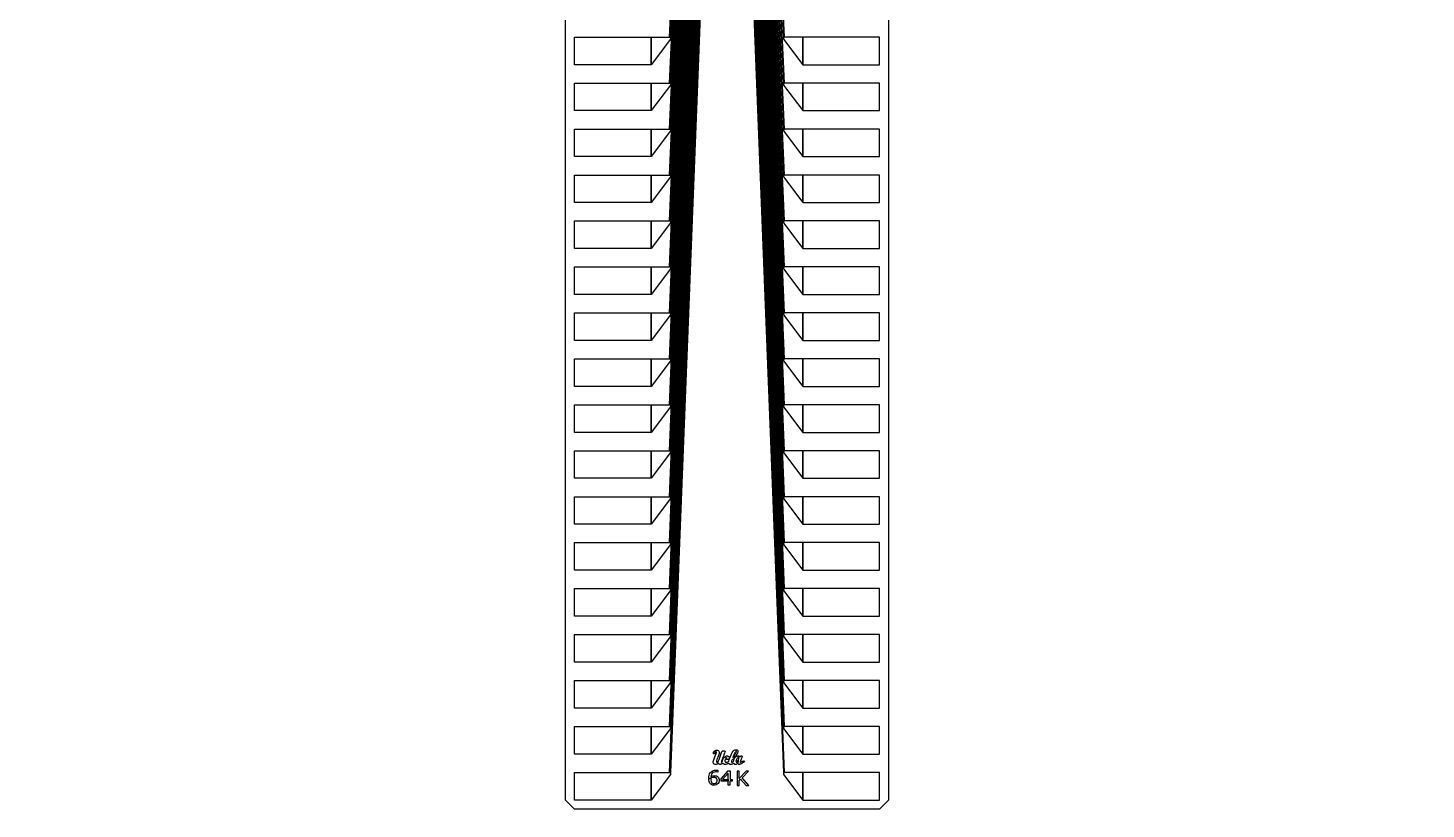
# Model space of a CAD drawing. Header units: inches. Extents: x 115980 to 170179, y 57000 to 74333.
# Drawn here: x 128946 to 132036, y 57000 to 58727 of the extents above; entities that cross this region are included whole.
import ezdxf

# ---------------------------------------------------------------- set-up
doc = ezdxf.new("R2010")
doc.units = ezdxf.units.IN
doc.header["$MEASUREMENT"] = 0
for name, color, linetype in [('metal', 221, 'Continuous'), ('nitride window', 40, 'Continuous'), ('profile', 140, 'Continuous')]:
    doc.layers.add(name, color=color, linetype=linetype)

msp = doc.modelspace()

# ---------------------------------------------------------------- linework, layer by layer
at = {"layer": 'metal'}
for points in [[(130456.8, 60240.4), (130458.4, 60240.4), (130366.1, 58097), (130364, 58097)], [(130366.1, 58198.6), (130364, 58198.6), (130453.6, 60240.4), (130455.2, 60240.4)], [(130450.4, 60240.4), (130452, 60240.4), (130366.1, 58300.2), (130364, 58300.2)], [(130366.1, 58401.8), (130364, 58401.8), (130447.2, 60240.4), (130448.8, 60240.4)], [(130366.1, 58503.4), (130364, 58503.4), (130444, 60240.4), (130445.6, 60240.4)], [(130440.8, 60240.4), (130442.4, 60240.4), (130366.1, 58605), (130364, 58605)], [(130460, 60240.4), (130461.6, 60240.4), (130366.1, 57995.4), (130364, 57995.4)], [(130463.2, 60240.4), (130464.8, 60240.4), (130366.1, 57893.8), (130364, 57893.8)], [(130488.8, 60240.4), (130490.4, 60240.4), (130366.1, 57081), (130364, 57081)], [(130485.6, 60240.4), (130487.2, 60240.4), (130366.1, 57182.6), (130364, 57182.6)], [(130466.4, 60240.4), (130468, 60240.4), (130366.1, 57792.2), (130364, 57792.2)], [(130366.1, 57690.6), (130364, 57690.6), (130469.6, 60240.4), (130471.2, 60240.4)], [(130366.1, 57589), (130364, 57589), (130472.8, 60240.4), (130474.4, 60240.4)], [(130476, 60240.4), (130477.6, 60240.4), (130366.1, 57487.4), (130364, 57487.4)], [(130366.1, 57385.8), (130364, 57385.8), (130479.2, 60240.4), (130480.8, 60240.4)], [(130482.4, 60240.4), (130484, 60240.4), (130366.1, 57284.2), (130364, 57284.2)], [(130437.6, 60240.4), (130439.2, 60240.4), (130366.1, 58706.6), (130364, 58706.6)], [(130493.6, 60240.4), (130492, 60240.4), (130616.4, 57081), (130618.5, 57081)], [(130496.8, 60240.4), (130495.2, 60240.4), (130616.4, 57182.6), (130618.5, 57182.6)], [(130500, 60240.4), (130498.4, 60240.4), (130616.4, 57284.2), (130618.5, 57284.2)], [(130616.4, 57385.8), (130618.5, 57385.8), (130503.2, 60240.4), (130501.6, 60240.4)], [(130506.4, 60240.4), (130504.8, 60240.4), (130616.4, 57487.4), (130618.5, 57487.4)], [(130616.4, 57589), (130618.5, 57589), (130509.6, 60240.4), (130508, 60240.4)], [(130616.4, 57690.6), (130618.5, 57690.6), (130512.8, 60240.4), (130511.2, 60240.4)], [(130516, 60240.4), (130514.4, 60240.4), (130616.4, 57792.2), (130618.5, 57792.2)], [(130519.2, 60240.4), (130517.6, 60240.4), (130616.4, 57893.8), (130618.5, 57893.8)], [(130522.4, 60240.4), (130520.8, 60240.4), (130616.4, 57995.4), (130618.5, 57995.4)], [(130525.6, 60240.4), (130524, 60240.4), (130616.4, 58097), (130618.5, 58097)], [(130616.4, 58198.6), (130618.5, 58198.6), (130528.8, 60240.4), (130527.2, 60240.4)], [(130532, 60240.4), (130530.4, 60240.4), (130616.4, 58300.2), (130618.5, 58300.2)], [(130616.4, 58401.8), (130618.5, 58401.8), (130535.2, 60240.4), (130533.6, 60240.4)], [(130616.4, 58503.4), (130618.5, 58503.4), (130538.4, 60240.4), (130536.8, 60240.4)], [(130541.6, 60240.4), (130540, 60240.4), (130616.4, 58605), (130618.5, 58605)], [(130544.8, 60240.4), (130543.2, 60240.4), (130616.4, 58706.6), (130618.5, 58706.6)], [(130154.4, 58706.6), (130323.7, 58706.6), (130323.7, 58645.7), (130154.4, 58645.7)], [(130323.7, 58645.7), (130323.7, 58706.6), (130366.1, 58706.6), (130366.1, 58702.4), (130323.7, 58645.7)], [(130658.7, 58645.7), (130658.7, 58706.6), (130616.4, 58706.6), (130616.4, 58702.4), (130658.7, 58645.7)], [(130828, 58706.6), (130658.7, 58706.6), (130658.7, 58645.7), (130828, 58645.7)], [(130154.4, 58605), (130323.7, 58605), (130323.7, 58544.1), (130154.4, 58544.1)], [(130323.7, 58544.1), (130323.7, 58605), (130366.1, 58605), (130366.1, 58600.8), (130323.7, 58544.1)], [(130658.7, 58544.1), (130658.7, 58605), (130616.4, 58605), (130616.4, 58600.8), (130658.7, 58544.1)], [(130828, 58605), (130658.7, 58605), (130658.7, 58544.1), (130828, 58544.1)], [(130154.4, 58503.4), (130323.7, 58503.4), (130323.7, 58442.5), (130154.4, 58442.5)], [(130323.7, 58442.5), (130323.7, 58503.4), (130366.1, 58503.4), (130366.1, 58499.2), (130323.7, 58442.5)], [(130658.7, 58442.5), (130658.7, 58503.4), (130616.4, 58503.4), (130616.4, 58499.2), (130658.7, 58442.5)], [(130828, 58503.4), (130658.7, 58503.4), (130658.7, 58442.5), (130828, 58442.5)], [(130154.4, 58401.8), (130323.7, 58401.8), (130323.7, 58340.9), (130154.4, 58340.9)], [(130323.7, 58340.9), (130323.7, 58401.8), (130366.1, 58401.8), (130366.1, 58397.6), (130323.7, 58340.9)], [(130658.7, 58340.9), (130658.7, 58401.8), (130616.4, 58401.8), (130616.4, 58397.6), (130658.7, 58340.9)], [(130828, 58401.8), (130658.7, 58401.8), (130658.7, 58340.9), (130828, 58340.9)], [(130154.4, 58300.2), (130323.7, 58300.2), (130323.7, 58239.2), (130154.4, 58239.2)], [(130323.7, 58239.2), (130323.7, 58300.2), (130366.1, 58300.2), (130366.1, 58296), (130323.7, 58239.2)], [(130658.7, 58239.2), (130658.7, 58300.2), (130616.4, 58300.2), (130616.4, 58296), (130658.7, 58239.2)], [(130828, 58300.2), (130658.7, 58300.2), (130658.7, 58239.2), (130828, 58239.2)], [(130154.4, 58198.6), (130323.7, 58198.6), (130323.7, 58137.6), (130154.4, 58137.6)], [(130323.7, 58137.6), (130323.7, 58198.6), (130366.1, 58198.6), (130366.1, 58194.4), (130323.7, 58137.6)], [(130658.7, 58137.6), (130658.7, 58198.6), (130616.4, 58198.6), (130616.4, 58194.4), (130658.7, 58137.6)], [(130828, 58198.6), (130658.7, 58198.6), (130658.7, 58137.6), (130828, 58137.6)], [(130154.4, 58097), (130323.7, 58097), (130323.7, 58036), (130154.4, 58036)], [(130323.7, 58036), (130323.7, 58097), (130366.1, 58097), (130366.1, 58092.8), (130323.7, 58036)], [(130658.7, 58036), (130658.7, 58097), (130616.4, 58097), (130616.4, 58092.8), (130658.7, 58036)], [(130828, 58097), (130658.7, 58097), (130658.7, 58036), (130828, 58036)], [(130154.4, 57995.4), (130323.7, 57995.4), (130323.7, 57934.4), (130154.4, 57934.4)], [(130323.7, 57934.4), (130323.7, 57995.4), (130366.1, 57995.4), (130366.1, 57991.2), (130323.7, 57934.4)], [(130658.7, 57934.4), (130658.7, 57995.4), (130616.4, 57995.4), (130616.4, 57991.2), (130658.7, 57934.4)], [(130828, 57995.4), (130658.7, 57995.4), (130658.7, 57934.4), (130828, 57934.4)], [(130154.4, 57893.8), (130323.7, 57893.8), (130323.7, 57832.8), (130154.4, 57832.8)], [(130323.7, 57832.8), (130323.7, 57893.8), (130366.1, 57893.8), (130366.1, 57889.6), (130323.7, 57832.8)], [(130658.7, 57832.8), (130658.7, 57893.8), (130616.4, 57893.8), (130616.4, 57889.6), (130658.7, 57832.8)], [(130828, 57893.8), (130658.7, 57893.8), (130658.7, 57832.8), (130828, 57832.8)], [(130154.4, 57792.2), (130323.7, 57792.2), (130323.7, 57731.2), (130154.4, 57731.2)], [(130323.7, 57731.2), (130323.7, 57792.2), (130366.1, 57792.2), (130366.1, 57788), (130323.7, 57731.2)], [(130658.7, 57731.2), (130658.7, 57792.2), (130616.4, 57792.2), (130616.4, 57788), (130658.7, 57731.2)], [(130828, 57792.2), (130658.7, 57792.2), (130658.7, 57731.2), (130828, 57731.2)], [(130154.4, 57690.6), (130323.7, 57690.6), (130323.7, 57629.6), (130154.4, 57629.6)], [(130323.7, 57629.6), (130323.7, 57690.6), (130366.1, 57690.6), (130366.1, 57686.4), (130323.7, 57629.6)], [(130658.7, 57629.6), (130658.7, 57690.6), (130616.4, 57690.6), (130616.4, 57686.4), (130658.7, 57629.6)], [(130828, 57690.6), (130658.7, 57690.6), (130658.7, 57629.6), (130828, 57629.6)], [(130154.4, 57589), (130323.7, 57589), (130323.7, 57528), (130154.4, 57528)], [(130323.7, 57528), (130323.7, 57589), (130366.1, 57589), (130366.1, 57584.7), (130323.7, 57528)], [(130658.7, 57528), (130658.7, 57589), (130616.4, 57589), (130616.4, 57584.7), (130658.7, 57528)], [(130828, 57589), (130658.7, 57589), (130658.7, 57528), (130828, 57528)], [(130154.4, 57487.4), (130323.7, 57487.4), (130323.7, 57426.4), (130154.4, 57426.4)], [(130323.7, 57426.4), (130323.7, 57487.4), (130366.1, 57487.4), (130366.1, 57483.1), (130323.7, 57426.4)], [(130658.7, 57426.4), (130658.7, 57487.4), (130616.4, 57487.4), (130616.4, 57483.1), (130658.7, 57426.4)], [(130828, 57487.4), (130658.7, 57487.4), (130658.7, 57426.4), (130828, 57426.4)], [(130154.4, 57385.8), (130323.7, 57385.8), (130323.7, 57324.8), (130154.4, 57324.8)], [(130323.7, 57324.8), (130323.7, 57385.8), (130366.1, 57385.8), (130366.1, 57381.5), (130323.7, 57324.8)], [(130658.7, 57324.8), (130658.7, 57385.8), (130616.4, 57385.8), (130616.4, 57381.5), (130658.7, 57324.8)], [(130828, 57385.8), (130658.7, 57385.8), (130658.7, 57324.8), (130828, 57324.8)], [(130154.4, 57284.2), (130323.7, 57284.2), (130323.7, 57223.2), (130154.4, 57223.2)], [(130323.7, 57223.2), (130323.7, 57284.2), (130366.1, 57284.2), (130366.1, 57279.9), (130323.7, 57223.2)], [(130658.7, 57223.2), (130658.7, 57284.2), (130616.4, 57284.2), (130616.4, 57279.9), (130658.7, 57223.2)], [(130828, 57284.2), (130658.7, 57284.2), (130658.7, 57223.2), (130828, 57223.2)], [(130154.4, 57182.6), (130323.7, 57182.6), (130323.7, 57121.6), (130154.4, 57121.6)], [(130323.7, 57121.6), (130323.7, 57182.6), (130366.1, 57182.6), (130366.1, 57178.3), (130323.7, 57121.6)], [(130658.7, 57121.6), (130658.7, 57182.6), (130616.4, 57182.6), (130616.4, 57178.3), (130658.7, 57121.6)], [(130828, 57182.6), (130658.7, 57182.6), (130658.7, 57121.6), (130828, 57121.6)], [(130462.5, 57121.9), (130461.7, 57122.2), (130461.2, 57123.3), (130461.4, 57125.3), (130463.3, 57128.3), (130464.9, 57129.2), (130466.6, 57129.9), (130468.1, 57130.1), (130469.2, 57130.1), (130470.2, 57129.9), (130471.4, 57129.3), (130472.4, 57128.7), (130473.1, 57127.9), (130473.8, 57126.5), (130474.2, 57125.2), (130474.3, 57124), (130474.1, 57122.4), (130473.3, 57120.6), (130472.5, 57118.4), (130468.8, 57109.4), (130468, 57106.6), (130467.8, 57105.3), (130468, 57104.1), (130468.9, 57103.5), (130469.8, 57103.4), (130470.5, 57103.8), (130471.4, 57104.7), (130471.9, 57105.5), (130472.4, 57106.6), (130473.1, 57108.1), (130473.6, 57109.5), (130480.1, 57127.1), (130480.7, 57127.7), (130481.4, 57128.3), (130482.2, 57128.4), (130483.9, 57128.5), (130485.1, 57128.4), (130485.7, 57128.3), (130486.9, 57127.9), (130487, 57127.3), (130486.7, 57126.4), (130485.6, 57123.6), (130484.4, 57120.1), (130484, 57118.7), (130483.4, 57117.1), (130482.3, 57114.2), (130480.2, 57108.8), (130479.4, 57106.9), (130478.7, 57105.3), (130478.5, 57104.4), (130478.9, 57103.5), (130479.6, 57103.7), (130480.8, 57104.7), (130481.1, 57105.5), (130481.5, 57107.3), (130481.9, 57108.7), (130482.1, 57109.6), (130482.8, 57111), (130483.6, 57112.5), (130484.7, 57114), (130485.7, 57115), (130487.6, 57116.3), (130488.8, 57116.9), (130490.2, 57117.3), (130491.3, 57117.3), (130492.3, 57117.3), (130493.1, 57117.2), (130494.1, 57116.8), (130495, 57116.1), (130495.6, 57115.1), (130495.9, 57113.9), (130496.1, 57113.1), (130495.9, 57111.9), (130495.1, 57110.7), (130494.4, 57110), (130493.6, 57109.6), (130492.4, 57109.5), (130491.4, 57109.6), (130490.8, 57109.7), (130490.4, 57110.1), (130490.1, 57110.8), (130489.8, 57111.6), (130490.1, 57112.5), (130490.5, 57112.9), (130491, 57113.3), (130491.1, 57113.7), (130490.6, 57113.8), (130490, 57113.5), (130489.4, 57113), (130488.8, 57112.2), (130488.3, 57111.5), (130487.7, 57110.5), (130487.3, 57109.5), (130486.9, 57108.6), (130486.7, 57107.6), (130486.8, 57106.8), (130486.8, 57106.1), (130486.9, 57105.4), (130487, 57105), (130487.3, 57104.6), (130487.7, 57104.1), (130488.1, 57103.8), (130488.8, 57103.6), (130489.5, 57103.5), (130490.2, 57103.5), (130492, 57103.9), (130492.9, 57104.2), (130494.2, 57105), (130495, 57105.3), (130495.2, 57105.8), (130496.1, 57109), (130498, 57114.5), (130500.1, 57120.2), (130501.9, 57123.7), (130502.9, 57125.2), (130504.8, 57128), (130505.7, 57129), (130507, 57130), (130508.3, 57130.6), (130509.6, 57130.9), (130510.5, 57131), (130511.5, 57131), (130512.5, 57130.9), (130513.4, 57130.6), (130514.1, 57130.2), (130514.8, 57129.7), (130515.2, 57128.8), (130515.4, 57127.2), (130515.2, 57125.9), (130514.7, 57124.6), (130514.1, 57123.1), (130513.2, 57121.6), (130511.7, 57119), (130510.4, 57117.1), (130509.1, 57115.4), (130505.1, 57115.3), (130506.7, 57117.2), (130508.7, 57120.3), (130510.4, 57123.4), (130511.6, 57125.7), (130512, 57126.6), (130512, 57127), (130511.9, 57127.6), (130511.7, 57127.6), (130511.2, 57127.3), (130510.6, 57126.9), (130510.1, 57126.1), (130509.3, 57125), (130508.8, 57124.3), (130508.1, 57123.2), (130507.5, 57122.2), (130506.9, 57121.1), (130506.5, 57120.3), (130506, 57119.2), (130505.3, 57117.8), (130504.9, 57116.8), (130504.5, 57115.6), (130504.2, 57114.8), (130504.1, 57114.3), (130505.1, 57115.3), (130509.1, 57115.4), (130508.6, 57114.8), (130508, 57114), (130506.9, 57112.8), (130506, 57111.9), (130504.7, 57110.5), (130503.8, 57109.5), (130503, 57108.6), (130501.8, 57107.6), (130501.6, 57107), (130501.4, 57106.3), (130501.2, 57105.7), (130501.1, 57104.8), (130501.2, 57104), (130501.4, 57103.5), (130502.2, 57103.4), (130503.4, 57103.7), (130504.5, 57104.2), (130505.2, 57104.6), (130505.7, 57105), (130505.9, 57105.3), (130505.9, 57105.8), (130505.9, 57106.5), (130506.1, 57107.3), (130506.4, 57108.6), (130506.9, 57110), (130507.3, 57110.9), (130507.9, 57112.3), (130508.7, 57113.4), (130509.6, 57114.4), (130510.5, 57115.2), (130511.5, 57115.9), (130513, 57116.7), (130514.1, 57117.1), (130515.1, 57117.4), (130516.1, 57117.4), (130516.8, 57117.4), (130517.5, 57117.3), (130518.4, 57116.9), (130519.1, 57116.4), (130519.5, 57115.9), (130519.7, 57115.6), (130520, 57115.8), (130520.4, 57116.3), (130521, 57116.7), (130521.5, 57117), (130522.1, 57117.2), (130522.6, 57117.4), (130523.2, 57117.4), (130523.7, 57117.3), (130524.2, 57116.9), (130524.4, 57116.4), (130524.5, 57115.6), (130524.4, 57114.8), (130524.1, 57113.9), (130523.5, 57112.4), (130520.9, 57105.8), (130520.5, 57104.8), (130520.4, 57103.9), (130520.6, 57103.4), (130521, 57103.2), (130521.6, 57103.3), (130522.7, 57104.2), (130524, 57105.2), (130525.2, 57105.8), (130526.5, 57106.2), (130527.5, 57106.3), (130528.4, 57106.2), (130529.7, 57105.9), (130530.5, 57105.5), (130527.6, 57102.6), (130527.3, 57102.8), (130527.1, 57102.8), (130526.8, 57102.8), (130526.5, 57102.8), (130526.1, 57102.6), (130525.7, 57102.4), (130525.1, 57101.9), (130523.9, 57101), (130522.8, 57100.2), (130521.8, 57099.7), (130520.8, 57099.2), (130519.7, 57098.9), (130518.8, 57098.8), (130517.3, 57098.7), (130516.6, 57098.9), (130516, 57099.4), (130515.7, 57100), (130515.6, 57100.8), (130515.5, 57101.5), (130515.7, 57107.4), (130516.5, 57109.3), (130517.1, 57110.8), (130517.6, 57112), (130517.7, 57112.9), (130517.6, 57113.5), (130517.3, 57113.9), (130516.8, 57114), (130515.8, 57114), (130515.1, 57113.6), (130514.1, 57112.7), (130512.8, 57111.2), (130512.1, 57109.8), (130511.5, 57108.2), (130511.2, 57106.8), (130511.1, 57105.5), (130511.2, 57104.8), (130511.5, 57104), (130512, 57103.5), (130512.5, 57103.3), (130513.3, 57103.6), (130513.9, 57104.3), (130514.5, 57105.2), (130515, 57106.1), (130515.5, 57107.1), (130515.6, 57107.3), (130515.4, 57101.1), (130514.5, 57100.4), (130513.4, 57099.7), (130512.4, 57099.1), (130511.2, 57098.7), (130510.2, 57098.7), (130508.7, 57098.8), (130508, 57099.2), (130507.2, 57099.9), (130506.7, 57100.6), (130506.5, 57101.4), (130505.9, 57101), (130504.4, 57100.1), (130503.1, 57099.5), (130501.7, 57099), (130500.3, 57098.7), (130499.3, 57098.6), (130498.1, 57098.7), (130497.1, 57099.1), (130496.4, 57099.7), (130496, 57100.2), (130495.6, 57100.7), (130495.3, 57101.5), (130494.3, 57100.7), (130493.2, 57100.1), (130492.2, 57099.6), (130491.2, 57099.2), (130490.3, 57098.9), (130489, 57098.7), (130488, 57098.6), (130487, 57098.6), (130485.8, 57098.8), (130484.8, 57099.2), (130483.7, 57099.7), (130482.8, 57100.5), (130481.9, 57101.4), (130481.1, 57100.8), (130480.3, 57100.2), (130479.4, 57099.7), (130478.4, 57099.2), (130477.4, 57098.9), (130476.4, 57098.7), (130475.3, 57098.7), (130474.3, 57098.9), (130473.6, 57099.3), (130472.8, 57100), (130472.1, 57101.4), (130471.3, 57100.8), (130470.4, 57100.2), (130469.4, 57099.5), (130468.4, 57099.1), (130467.4, 57098.7), (130466.1, 57098.6), (130464.9, 57098.7), (130463.9, 57099.1), (130463.1, 57099.5), (130462.3, 57100.2), (130461.7, 57101), (130461.3, 57101.8), (130460.8, 57103), (130460.8, 57104.2), (130460.9, 57105.7), (130461.1, 57106.9), (130461.8, 57108.9), (130462.5, 57111.1), (130463.4, 57113.5), (130464.2, 57115.3), (130465.3, 57117.7), (130466.6, 57120.8), (130467.4, 57122.8), (130468, 57124.6), (130468.1, 57125.6), (130467.8, 57126), (130467.4, 57126.3), (130466.7, 57126.4), (130466.1, 57126.4), (130465.3, 57126), (130464.9, 57125.2), (130464.5, 57124.1), (130464.2, 57123.1), (130463.8, 57122.2), (130463.3, 57121.9), (130462.9, 57121.8)], [(130154.4, 57081), (130323.7, 57081), (130323.7, 57020), (130154.4, 57020)], [(130323.7, 57020), (130323.7, 57081), (130366.1, 57081), (130366.1, 57076.7), (130323.7, 57020)], [(130470.6, 57085.4), (130470.7, 57081.2), (130468.1, 57082.1), (130465.9, 57082.3), (130463.6, 57081.9), (130460.4, 57080.7), (130458.7, 57079.4), (130457.3, 57077), (130456.2, 57074.3), (130455.8, 57071.5), (130457.5, 57072.4), (130459.8, 57073.3), (130462.7, 57073.8), (130465, 57073.8), (130467.8, 57073.1), (130470.2, 57071.6), (130472.1, 57069.9), (130473.4, 57067.6), (130473.8, 57065.2), (130473.8, 57062.1), (130472.9, 57058.8), (130471.4, 57056.5), (130469.8, 57055.1), (130467.3, 57053.4), (130464.5, 57052.7), (130462.2, 57052.7), (130459.5, 57052.9), (130455.6, 57054.9), (130453.4, 57057.4), (130451.9, 57061), (130451.2, 57064), (130451.1, 57067.1), (130455.5, 57068.4), (130455.7, 57064.1), (130456.4, 57061.1), (130457.7, 57058.1), (130460.6, 57056.6), (130463.1, 57056.5), (130466.1, 57057.1), (130468.1, 57058.6), (130469.3, 57061.7), (130469.2, 57064.8), (130468.6, 57067.1), (130467.1, 57069.2), (130464.4, 57070.1), (130461, 57070.1), (130457.5, 57069.3), (130456.3, 57068.9), (130455.5, 57068.5), (130451.1, 57067.2), (130451, 57067.5), (130451, 57067.7), (130451.2, 57071.1), (130451.9, 57074.8), (130452.8, 57077.5), (130454.1, 57079.9), (130456, 57082.3), (130458.8, 57084.1), (130461.5, 57085.4), (130463.9, 57085.8), (130465.6, 57086), (130467.1, 57086), (130468.8, 57085.9), (130469.9, 57085.7)], [(130494, 57084.6), (130497.9, 57084.6), (130497.9, 57065.1), (130502.6, 57065.1), (130502.5, 57061.6), (130497.8, 57061.6), (130497.7, 57052.6), (130493.7, 57052.7), (130493.6, 57061.5), (130493.7, 57079.3), (130481.6, 57065.1), (130493.5, 57065.1), (130493.5, 57061.6), (130478.4, 57061.6), (130478.4, 57066.6)], [(130518.1, 57084), (130513.9, 57084), (130513.8, 57052.1), (130518.3, 57052.1), (130518, 57062.7), (130521.4, 57066.1), (130533.9, 57052.1), (130539.4, 57051.9), (130524.4, 57068.8), (130539, 57083.8), (130533.9, 57084), (130518.1, 57067.2)], [(130658.7, 57020), (130658.7, 57081), (130616.4, 57081), (130616.4, 57076.7), (130658.7, 57020)], [(130828, 57081), (130658.7, 57081), (130658.7, 57020), (130828, 57020)]]:
    msp.add_lwpolyline(points, close=True, dxfattribs=at)
at = {"layer": 'nitride window'}
for points in [[(130154.4, 58706.6), (130323.7, 58706.6), (130323.7, 58645.7), (130154.4, 58645.7)], [(130828, 58706.6), (130658.7, 58706.6), (130658.7, 58645.7), (130828, 58645.7)], [(130154.4, 58605), (130323.7, 58605), (130323.7, 58544.1), (130154.4, 58544.1)], [(130828, 58605), (130658.7, 58605), (130658.7, 58544.1), (130828, 58544.1)], [(130154.4, 58503.4), (130323.7, 58503.4), (130323.7, 58442.5), (130154.4, 58442.5)], [(130828, 58503.4), (130658.7, 58503.4), (130658.7, 58442.5), (130828, 58442.5)], [(130154.4, 58401.8), (130323.7, 58401.8), (130323.7, 58340.9), (130154.4, 58340.9)], [(130828, 58401.8), (130658.7, 58401.8), (130658.7, 58340.9), (130828, 58340.9)], [(130154.4, 58300.2), (130323.7, 58300.2), (130323.7, 58239.2), (130154.4, 58239.2)], [(130828, 58300.2), (130658.7, 58300.2), (130658.7, 58239.2), (130828, 58239.2)], [(130154.4, 58198.6), (130323.7, 58198.6), (130323.7, 58137.6), (130154.4, 58137.6)], [(130828, 58198.6), (130658.7, 58198.6), (130658.7, 58137.6), (130828, 58137.6)], [(130154.4, 58097), (130323.7, 58097), (130323.7, 58036), (130154.4, 58036)], [(130828, 58097), (130658.7, 58097), (130658.7, 58036), (130828, 58036)], [(130154.4, 57995.4), (130323.7, 57995.4), (130323.7, 57934.4), (130154.4, 57934.4)], [(130828, 57995.4), (130658.7, 57995.4), (130658.7, 57934.4), (130828, 57934.4)], [(130154.4, 57893.8), (130323.7, 57893.8), (130323.7, 57832.8), (130154.4, 57832.8)], [(130828, 57893.8), (130658.7, 57893.8), (130658.7, 57832.8), (130828, 57832.8)], [(130154.4, 57792.2), (130323.7, 57792.2), (130323.7, 57731.2), (130154.4, 57731.2)], [(130828, 57792.2), (130658.7, 57792.2), (130658.7, 57731.2), (130828, 57731.2)], [(130154.4, 57690.6), (130323.7, 57690.6), (130323.7, 57629.6), (130154.4, 57629.6)], [(130828, 57690.6), (130658.7, 57690.6), (130658.7, 57629.6), (130828, 57629.6)], [(130154.4, 57589), (130323.7, 57589), (130323.7, 57528), (130154.4, 57528)], [(130828, 57589), (130658.7, 57589), (130658.7, 57528), (130828, 57528)], [(130154.4, 57487.4), (130323.7, 57487.4), (130323.7, 57426.4), (130154.4, 57426.4)], [(130828, 57487.4), (130658.7, 57487.4), (130658.7, 57426.4), (130828, 57426.4)], [(130154.4, 57385.8), (130323.7, 57385.8), (130323.7, 57324.8), (130154.4, 57324.8)], [(130828, 57385.8), (130658.7, 57385.8), (130658.7, 57324.8), (130828, 57324.8)], [(130154.4, 57284.2), (130323.7, 57284.2), (130323.7, 57223.2), (130154.4, 57223.2)], [(130828, 57284.2), (130658.7, 57284.2), (130658.7, 57223.2), (130828, 57223.2)], [(130154.4, 57182.6), (130323.7, 57182.6), (130323.7, 57121.6), (130154.4, 57121.6)], [(130828, 57182.6), (130658.7, 57182.6), (130658.7, 57121.6), (130828, 57121.6)], [(130154.4, 57081), (130323.7, 57081), (130323.7, 57020), (130154.4, 57020)], [(130828, 57081), (130658.7, 57081), (130658.7, 57020), (130828, 57020)]]:
    msp.add_lwpolyline(points, close=True, dxfattribs=at)
at = {"layer": 'profile'}
msp.add_lwpolyline([(128946.2, 60910.7), (132036.2, 60910.7), (132036.2, 60824.7), (130848, 60546.6), (130848, 57020), (130828, 57000), (130154.4, 57000), (130134.4, 57020), (130134.4, 60546.6), (128946.2, 60824.7)], close=True, dxfattribs=at)

doc.saveas('drawing.dxf')
